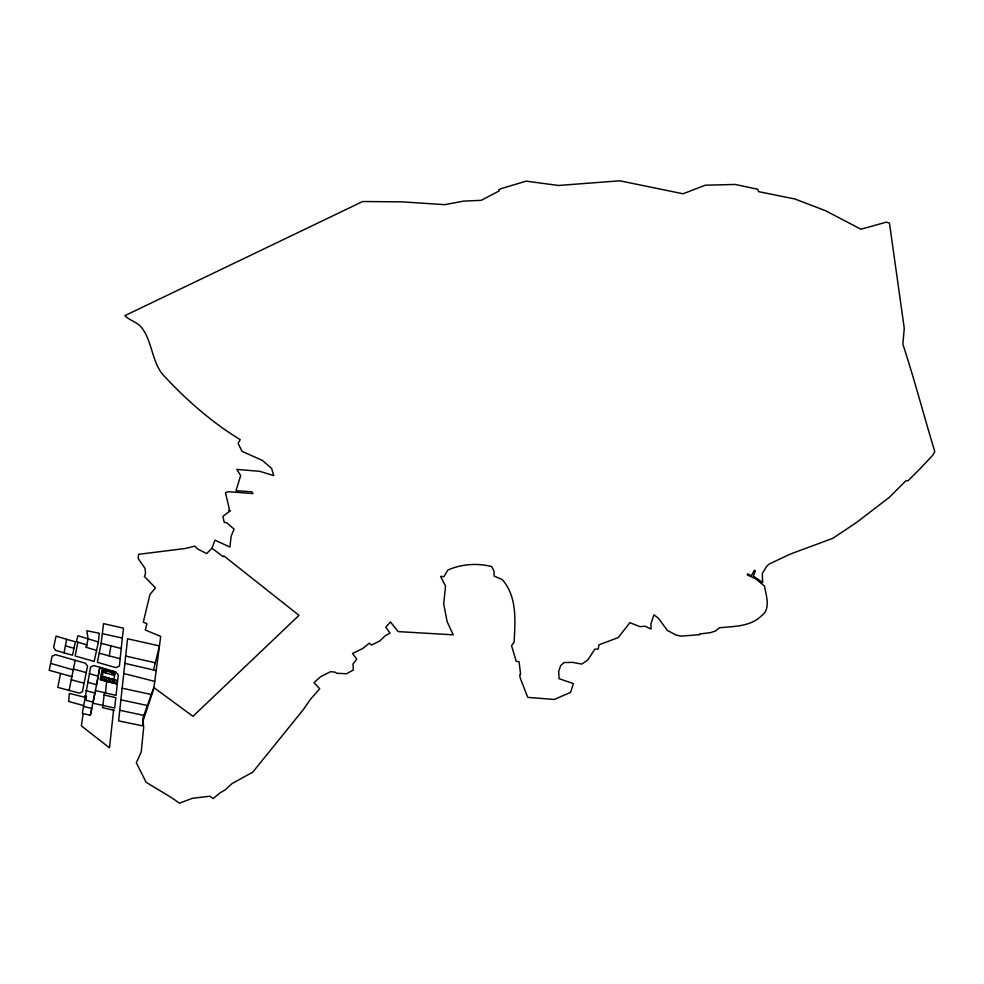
<?xml version="1.0" encoding="UTF-8"?>
<svg xmlns="http://www.w3.org/2000/svg" width="984" height="984" viewBox="0 0 984 984"><rect width="100%" height="100%" fill="white"/><g stroke="black" fill="none" stroke-linecap="round" stroke-linejoin="round"><path stroke-width="1.48" d="M77.884 642.183L75.141 655.984L94.156 661.42L98.388 641.999L99.286 633.253L86.838 630.756L88.13 638.862L86.223 647.263L96.543 650.449M122.311 638.062L119.408 665.996L116.001 667.656L97.391 662.343L101.18 643.315L103.529 623.635L123.517 628.21L122.311 638.062L102.385 633.659M105.436 692.896L106.641 681.42M159.445 645.947L127.551 638.764L118.609 720.891L143.049 725.934L142.754 718.517L154.045 686.697L160.7 636.439L145.275 629.981L146.923 623.684L143.283 622.159L149.986 594.434L155.484 587.903L144.365 576.415L145.521 573.635L145.078 568.444L138.104 558.445L138.646 554.299L184.98 548.543L194.93 546.145L197.563 548.961L206.652 553.574L211.978 548.223L214.942 540.167L229.912 547.043L231.129 536.255L234.081 529.134L226.787 522.812L224.217 522.356L222.913 516.391L230.465 510.659L228.805 510.45L229.247 508.826L225.484 492.64L228.399 491.705L253.011 493.599L251.769 491.742L236 490.745L240.674 475.567L236.775 469.393L259.739 471.324L273.786 475.604L271.535 468.273L262.261 460.377L241.941 451.262L238.128 443.353L240.194 439.651C212.335 422.628 187.563 401.005 165.275 377.229C151.499 363.932 153.086 342.161 141.585 327.549C137.084 321.891 129.802 320.649 124.845 315.679L362.715 201.511L402.308 201.868L444.805 204.672L463.501 201.117L481.25 200.33L499.368 190.822L498.716 189.85L500.696 188.768L526.169 181.142L558.481 185.472L619.797 180.81L683.068 193.774L705.245 185.226L735.232 184.451L757.754 189.236L758.553 191.634L795.01 199.014L825.65 210.773L860.914 229.223L886.424 222.126L889.462 223.171L904.259 328.226L902.869 344.252C914.505 379.529 923.841 415.838 934.8 451.496L932.623 455.383L919.757 469.061L907.937 480.832L905.784 480.856L889.29 497.363L856.326 522.652L832.771 538.334L790.189 554.127L769.045 564.115L766.511 566.55L762.305 573.623L762.637 582.491L753.424 576.071L755.318 570.782L754.285 570.302L751.493 575.689L747.385 573.82L747.422 575.013L756.106 579.059L764.494 586.12C766.118 595.8 771.222 609.096 761.186 616.082C750.226 626.808 733.51 626.291 719.292 627.792L715.676 630.916L710.522 632.65L699.415 633.991L699.612 634.692L680.965 636.119L675.91 635.037L667.324 630.363L658.468 618.26L654.003 614.754L650.941 623.708L651.076 629.01L644.987 626.23L639.969 626.66L629.895 622.663L618.272 637.558L598.85 644.889L598.284 648.96L594.791 649.206L587.768 659.981L581.839 664.077L572.43 662.355L564.004 662.576L560.745 665.491L558.678 671.297L559.072 678.689L573.414 683.609L570.609 692.367L554.25 699.476L527.731 697.361L520.118 677.73L519.823 674.655L520.597 674.372L519.097 661.863L516.169 661.236L511.557 645.664L514.091 642.22C515.247 621.088 517.375 596.673 502.234 579.564L494.029 576.034L494.079 571.249L491.816 566.649C477.498 562.848 461.398 564.041 447.806 570.056L443.981 576.587L440.561 576.39L445.555 586.058L443.686 603.745L447.13 621.679L453.243 634.815L398.176 631.605L390.5 621.986L385.802 627.189L390.045 633.069L384.978 635.996L379.91 640.891L371.546 645.061L369.381 643.167L362.801 648.431L352.493 653.511L356.774 659.096L352.985 663.979L353.317 670.043L346.516 673.745L336.614 673.265L335.237 672.183L330.612 671.678L320.599 676.709L313.957 682.662L319.714 688.763L310.218 699.575L303.564 709.304L252.79 772.132L231.978 783.621L225.238 789.869L219.678 793.104L213.22 798.565L209.961 796.24L192.532 798.27L179.346 803.19C168.731 795.183 157.231 789.451 146.05 782.132L136.333 762.784L141.216 752.059L143.676 727.299L143.086 720.817L154.144 687.755M113.566 710.227L109.495 747.828L81.352 725.86L83.173 713.584M87.65 682.256L96.543 684.704L99.876 667.312L95.423 690.547L116.038 695.38L118.252 674.962L115.657 671.851L93.763 665.553L90.639 666.992L82.324 713.388L90.38 715.245L91.783 708.418L83.369 706.364M104.427 692.662L102.557 707.681L114.415 710.423M101.18 643.315L121.216 648.518M120.171 658.653L109.236 655.934L110.983 645.615M60.578 673.474L57.798 687.385L79.52 693.142L82.361 691.801L87.551 666.057L85.399 663.216L55.584 654.692L52.103 656.168L49.2 670.288L71.881 676.635M64.046 652.81L66.666 639.354L56.076 636.082L53.64 647.423L55.707 650.424L72.521 655.233L75.399 641.765L66.666 639.354M102.447 668.05L100.097 679.809L117.268 684.04M106.051 670.239L105.657 672.183L103.246 671.506M104.083 680.362L104.771 676.967M105.583 672.896L106.26 669.501L104.181 668.923L103.492 672.318L113.923 675.233L114.599 671.838L112.52 671.26L111.844 674.655M106.174 680.953L106.85 677.558M108.265 681.531L108.941 678.136M110.343 682.121L111.02 678.726M112.717 672.109L112.336 674.052L114.734 674.729M112.434 682.699L113.111 679.304M114.513 683.29L115.19 679.895M75.178 660.301L73.246 669.907L50.627 663.376M69.077 690.608L73.419 669.046L86.285 672.613M90.38 715.245L94.907 693.08L86.014 690.633M95.423 690.547L92.853 703.179L114.673 708.062L115.792 697.656L104.132 694.999M86.223 647.263L86.764 644.864L76.408 641.74L77.871 635.701L98.388 641.999M153.516 669.969L158.965 648.038M119.728 710.264L143.849 715.417M122.065 688.185L151.265 694.507M120.835 699.796L147.354 705.516M125.472 656.02L155.189 662.761M124.697 663.314L156.198 670.584M84.722 697.238L69.323 693.388L68.708 701.469L83.492 705.565M123.627 673.45L154.746 681.42M71.254 679.76L84.083 683.167M93.062 702.158L86.161 700.301L86.457 696.254L85.005 695.811M99.212 653.179L109.236 655.934M105.989 670.867L112.25 672.613M102.225 676.623L113.713 679.846M89.335 673.659L98.179 676.217M65.399 645.836L73.997 648.358M153.762 687.472L192.962 716.327L299.001 615.344L223.872 555.899L223.22 556.723L211.978 548.223M103.64 669.563L101.77 678.899L113.258 682.109L115.128 672.785L103.64 669.563M102.68 676.389L102.004 679.784L116.604 683.868L117.28 680.473L102.68 676.389"/></g></svg>
